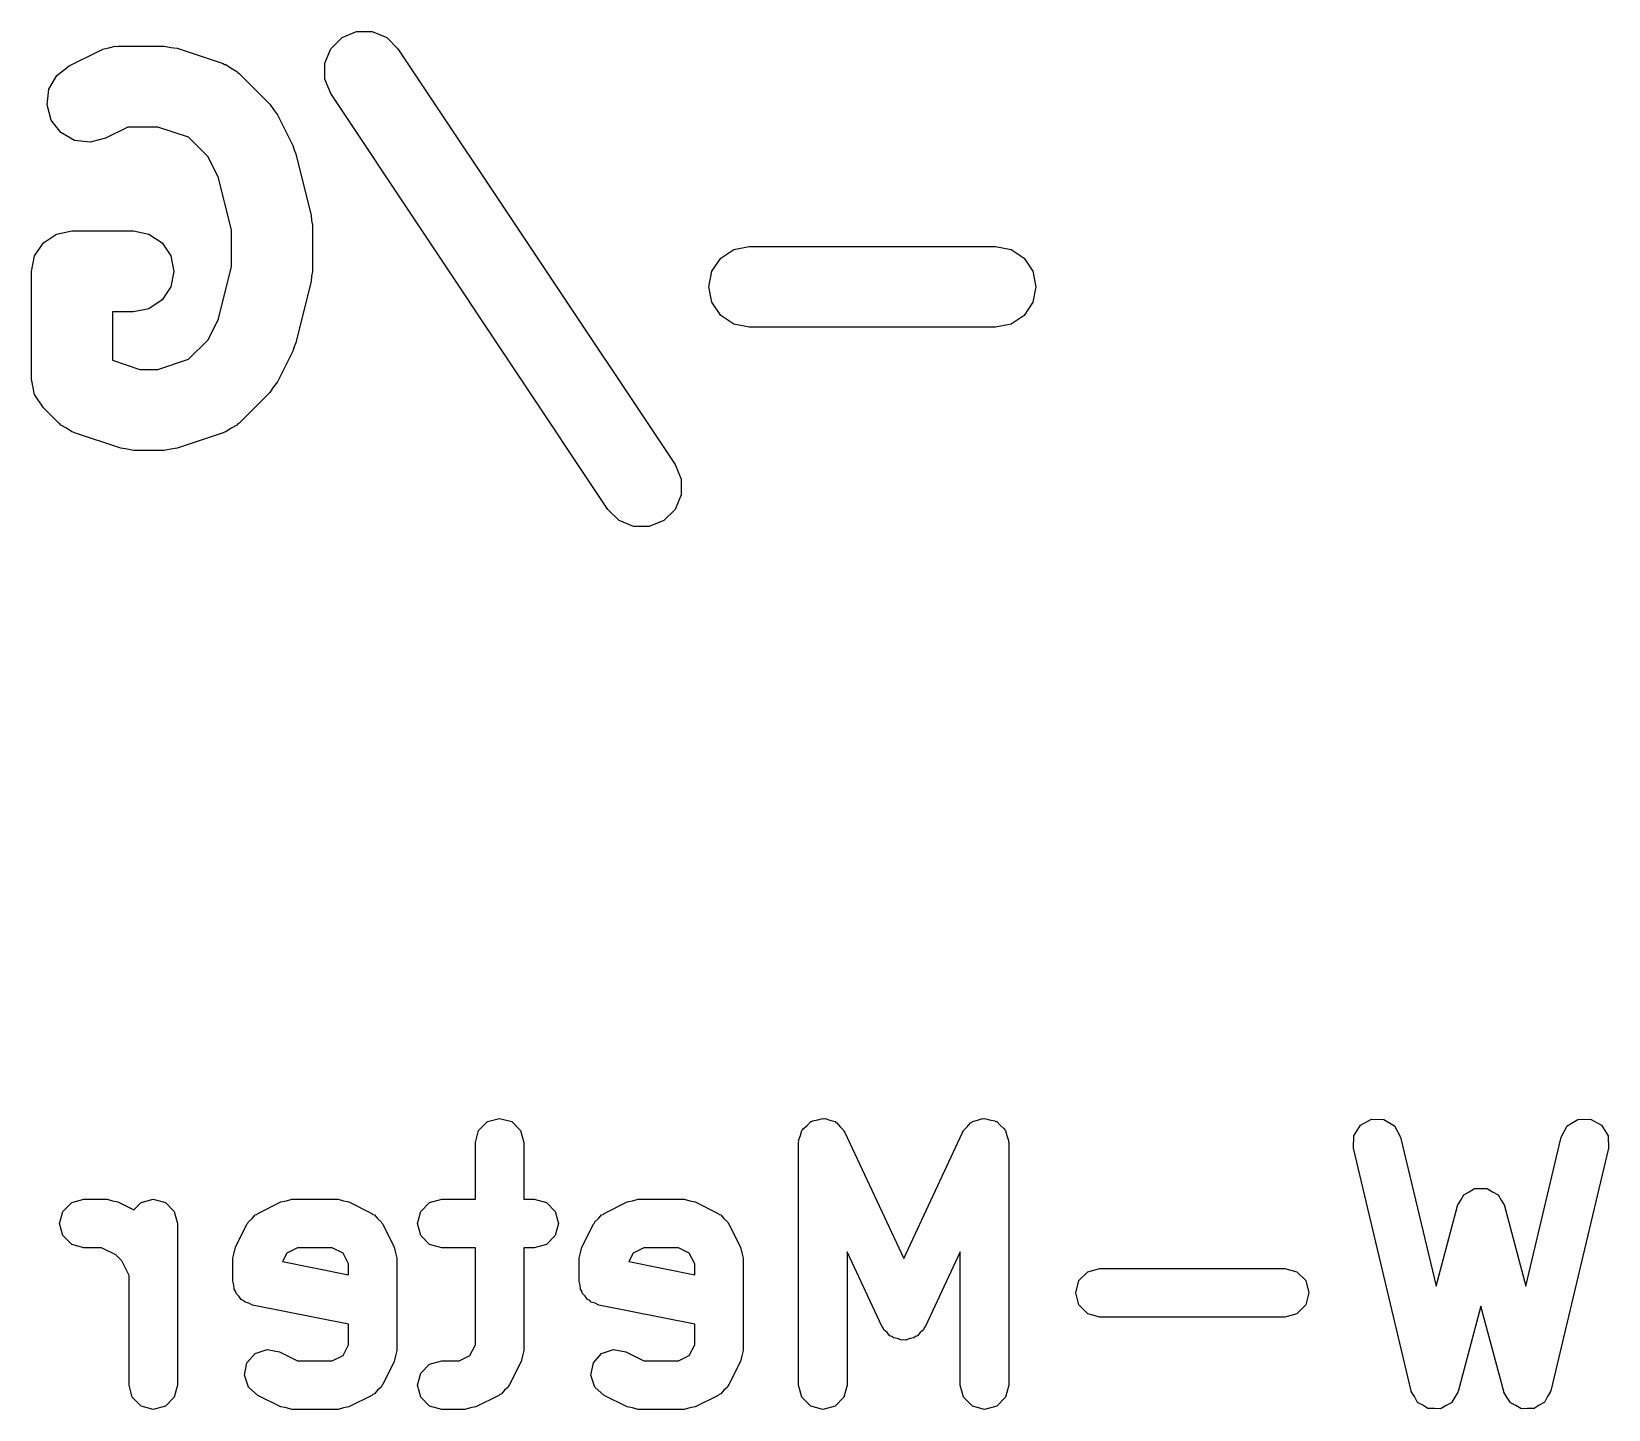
# Model space of a CAD drawing. Extents: x 10 to 287, y -200 to -10.
# Drawn here: x 108.96 to 118.72, y -82.17 to -73.64 of the extents above; entities that cross this region are included whole.
import ezdxf

# ---------------------------------------------------------------- set-up
doc = ezdxf.new("R2010")
doc.units = 0
doc.layers.add('BLACK', color=7, linetype='CONTINUOUS')

msp = doc.modelspace()

# ---------------------------------------------------------------- linework, layer by layer
at = {"layer": 'BLACK', "linetype": 'CONTINUOUS'}
for p, q in [((110.884, -73.6815), (110.974, -73.6443)), ((110.974, -73.6443), (111.071, -73.6444)), ((111.071, -73.6444), (111.161, -73.6818)), ((109.395, -73.7588), (109.403, -73.7538)), ((109.403, -73.7538), (109.442, -73.746)), ((109.442, -73.746), (109.481, -73.7354)), ((109.481, -73.7354), (109.49, -73.7365)), ((109.49, -73.7365), (109.499, -73.7348)), ((109.499, -73.7348), (109.784, -73.7348)), ((109.784, -73.7348), (109.824, -73.7426)), ((109.824, -73.7426), (109.863, -73.7476)), ((109.863, -73.7476), (110.149, -73.8428)), ((110.777, -73.8405), (110.815, -73.7504)), ((110.815, -73.7504), (110.884, -73.6815)), ((111.161, -73.6818), (111.23, -73.7508)), ((111.23, -73.7508), (112.945, -76.3223)), ((109.196, -73.8564), (109.387, -73.7612)), ((109.387, -73.7612), (109.395, -73.7588)), ((110.149, -73.8428), (110.157, -73.8473)), ((110.157, -73.8473), (110.166, -73.849)), ((110.166, -73.849), (110.199, -73.8713)), ((110.777, -73.938), (110.777, -73.8405)), ((109.071, -74.0009), (109.119, -73.9162)), ((109.119, -73.9162), (109.196, -73.8564)), ((110.199, -73.8713), (110.234, -73.8911)), ((110.234, -73.8911), (110.239, -73.8982)), ((110.239, -73.8982), (110.247, -73.9032)), ((110.247, -73.9032), (110.437, -74.0937)), ((110.814, -74.0282), (110.777, -73.938)), ((109.059, -74.0977), (109.071, -74.0009)), ((112.529, -76.5996), (110.814, -74.0282)), ((109.084, -74.1918), (109.059, -74.0977)), ((110.437, -74.0937), (110.46, -74.127)), ((110.46, -74.127), (110.484, -74.1587)), ((109.144, -74.2689), (109.084, -74.1918)), ((109.558, -74.2348), (109.42, -74.3036)), ((109.744, -74.2348), (109.558, -74.2348)), ((109.935, -74.2985), (109.744, -74.2348)), ((110.484, -74.1587), (110.579, -74.3491)), ((109.229, -74.3172), (109.144, -74.2689)), ((109.326, -74.3294), (109.229, -74.3172)), ((109.42, -74.3036), (109.326, -74.3294)), ((110.055, -74.4186), (109.935, -74.2985)), ((110.12, -74.5482), (110.055, -74.4186)), ((110.579, -74.3491), (110.587, -74.3756)), ((110.587, -74.3756), (110.598, -74.4003)), ((110.598, -74.4003), (110.693, -74.7813)), ((110.201, -74.8727), (110.12, -74.5482)), ((110.693, -74.7813), (110.695, -74.8119)), ((110.695, -74.8119), (110.701, -74.8419)), ((109.036, -74.9508), (109.117, -74.8966)), ((109.117, -74.8966), (109.213, -74.8776)), ((109.213, -74.8776), (109.594, -74.8776)), ((109.594, -74.8776), (109.689, -74.8966)), ((109.689, -74.8966), (109.771, -74.9508)), ((110.201, -75.0968), (110.201, -74.8727)), ((110.701, -74.8419), (110.701, -75.1276)), ((108.982, -75.0319), (109.036, -74.9508)), ((109.771, -74.9508), (109.825, -75.0319)), ((113.227, -75.0461), (113.308, -74.9919)), ((113.308, -74.9919), (113.403, -74.9729)), ((113.403, -74.9729), (114.927, -74.9729)), ((114.927, -74.9729), (115.023, -74.9919)), ((115.023, -74.9919), (115.104, -75.0461)), ((108.963, -75.1276), (108.982, -75.0319)), ((109.825, -75.0319), (109.844, -75.1276)), ((110.12, -75.4213), (110.201, -75.0968)), ((113.172, -75.1272), (113.227, -75.0461)), ((115.104, -75.0461), (115.158, -75.1272)), ((108.963, -75.7943), (108.963, -75.1276)), ((109.844, -75.1276), (109.825, -75.2233)), ((110.693, -75.1883), (110.598, -75.5692)), ((110.695, -75.1577), (110.693, -75.1883)), ((110.701, -75.1276), (110.695, -75.1577)), ((113.153, -75.2229), (113.172, -75.1272)), ((115.158, -75.1272), (115.177, -75.2229)), ((109.771, -75.3044), (109.689, -75.3586)), ((109.825, -75.2233), (109.771, -75.3044)), ((113.172, -75.3185), (113.153, -75.2229)), ((115.177, -75.2229), (115.158, -75.3185)), ((109.594, -75.3776), (109.463, -75.3776)), ((109.463, -75.3776), (109.463, -75.6776)), ((109.689, -75.3586), (109.594, -75.3776)), ((113.227, -75.3996), (113.172, -75.3185)), ((113.308, -75.4538), (113.227, -75.3996)), ((115.104, -75.3996), (115.023, -75.4538)), ((115.158, -75.3185), (115.104, -75.3996)), ((110.055, -75.551), (110.12, -75.4213)), ((113.403, -75.4729), (113.308, -75.4538)), ((114.927, -75.4729), (113.403, -75.4729)), ((115.023, -75.4538), (114.927, -75.4729)), ((109.935, -75.671), (110.055, -75.551)), ((110.587, -75.594), (110.579, -75.6204)), ((110.598, -75.5692), (110.587, -75.594)), ((109.463, -75.6776), (109.634, -75.7348)), ((109.744, -75.7348), (109.935, -75.671)), ((110.579, -75.6204), (110.484, -75.8109)), ((108.982, -75.89), (108.963, -75.7943)), ((109.634, -75.7348), (109.744, -75.7348)), ((109.036, -75.9711), (108.982, -75.89)), ((110.437, -75.8758), (110.247, -76.0663)), ((110.46, -75.8425), (110.437, -75.8758)), ((110.484, -75.8109), (110.46, -75.8425)), ((109.131, -76.0663), (109.036, -75.9711)), ((109.139, -76.0713), (109.131, -76.0663)), ((109.144, -76.0784), (109.139, -76.0713)), ((109.179, -76.0982), (109.144, -76.0784)), ((110.234, -76.0784), (110.199, -76.0982)), ((110.239, -76.0713), (110.234, -76.0784)), ((110.247, -76.0663), (110.239, -76.0713)), ((109.212, -76.1205), (109.179, -76.0982)), ((109.221, -76.1222), (109.212, -76.1205)), ((109.229, -76.1267), (109.221, -76.1222)), ((109.515, -76.2219), (109.229, -76.1267)), ((110.149, -76.1267), (109.863, -76.2219)), ((110.157, -76.1222), (110.149, -76.1267)), ((110.166, -76.1205), (110.157, -76.1222)), ((110.199, -76.0982), (110.166, -76.1205)), ((109.555, -76.2269), (109.515, -76.2219)), ((109.594, -76.2348), (109.555, -76.2269)), ((109.784, -76.2348), (109.594, -76.2348)), ((109.824, -76.2269), (109.784, -76.2348)), ((109.863, -76.2219), (109.824, -76.2269)), ((112.945, -76.3223), (112.982, -76.4124)), ((112.982, -76.4124), (112.982, -76.51)), ((112.982, -76.51), (112.944, -76.6001)), ((112.598, -76.6687), (112.529, -76.5996)), ((112.688, -76.7061), (112.598, -76.6687)), ((112.875, -76.669), (112.785, -76.7062)), ((112.944, -76.6001), (112.875, -76.669)), ((112.785, -76.7062), (112.688, -76.7061)), ((111.729, -80.4411), (111.784, -80.3862)), ((111.784, -80.3862), (111.859, -80.3661)), ((111.859, -80.3661), (111.934, -80.3862)), ((111.934, -80.3862), (111.988, -80.4411)), ((113.761, -80.4092), (113.784, -80.3862)), ((113.784, -80.3862), (113.79, -80.3844)), ((113.79, -80.3844), (113.795, -80.3801)), ((113.795, -80.3801), (113.827, -80.3745)), ((113.827, -80.3745), (113.859, -80.3661)), ((113.859, -80.3661), (113.865, -80.3678)), ((113.865, -80.3678), (113.872, -80.3666)), ((113.872, -80.3666), (113.902, -80.3777)), ((113.902, -80.3777), (113.934, -80.3862)), ((113.934, -80.3862), (113.938, -80.3909)), ((114.779, -80.3909), (114.784, -80.3862)), ((114.784, -80.3862), (114.815, -80.3778)), ((114.815, -80.3778), (114.846, -80.3666)), ((114.846, -80.3666), (114.852, -80.3678)), ((114.852, -80.3678), (114.859, -80.3661)), ((114.859, -80.3661), (114.89, -80.3745)), ((114.89, -80.3745), (114.922, -80.3801)), ((114.922, -80.3801), (114.927, -80.3844)), ((114.927, -80.3844), (114.934, -80.3862)), ((114.934, -80.3862), (114.957, -80.4092)), ((117.184, -80.4071), (117.252, -80.3701)), ((117.252, -80.3701), (117.33, -80.3723)), ((117.33, -80.3723), (117.396, -80.413)), ((118.464, -80.413), (118.53, -80.3723)), ((118.53, -80.3723), (118.608, -80.3701)), ((118.608, -80.3701), (118.676, -80.4071)), ((111.709, -80.5161), (111.729, -80.4411)), ((111.988, -80.4411), (112.009, -80.5161)), ((113.709, -80.503), (113.72, -80.4725)), ((113.72, -80.4725), (113.729, -80.4411)), ((113.729, -80.4411), (113.733, -80.4363)), ((113.733, -80.4363), (113.736, -80.4301)), ((113.736, -80.4301), (113.761, -80.4092)), ((113.938, -80.3909), (113.945, -80.3932)), ((113.945, -80.3932), (113.965, -80.4181)), ((113.965, -80.4181), (113.988, -80.4411)), ((113.988, -80.4411), (113.99, -80.4475)), ((113.99, -80.4475), (113.994, -80.4526)), ((113.994, -80.4526), (114.359, -81.2328)), ((114.359, -81.2328), (114.723, -80.4526)), ((114.723, -80.4526), (114.727, -80.4475)), ((114.727, -80.4475), (114.729, -80.4411)), ((114.729, -80.4411), (114.752, -80.4181)), ((114.752, -80.4181), (114.773, -80.3932)), ((114.773, -80.3932), (114.779, -80.3909)), ((114.957, -80.4092), (114.981, -80.4301)), ((114.981, -80.4301), (114.984, -80.4363)), ((114.984, -80.4363), (114.988, -80.4411)), ((114.988, -80.4411), (114.997, -80.4725)), ((114.997, -80.4725), (115.008, -80.503)), ((117.141, -80.5508), (117.143, -80.4732)), ((117.143, -80.4732), (117.184, -80.4071)), ((117.396, -80.413), (117.433, -80.4813)), ((117.433, -80.4813), (117.653, -81.403)), ((118.207, -81.403), (118.427, -80.4813)), ((118.427, -80.4813), (118.464, -80.413)), ((118.676, -80.4071), (118.717, -80.4732)), ((118.717, -80.4732), (118.719, -80.5508)), ((111.709, -80.8661), (111.709, -80.5161)), ((112.009, -80.5161), (112.009, -80.8661)), ((113.71, -80.5096), (113.709, -80.503)), ((113.709, -80.5161), (113.71, -80.5096)), ((113.709, -82.0161), (113.709, -80.5161)), ((115.008, -80.503), (115.007, -80.5096)), ((115.007, -80.5096), (115.009, -80.5161)), ((115.009, -80.5161), (115.009, -82.0161)), ((117.498, -82.0508), (117.141, -80.5508)), ((118.719, -80.5508), (118.362, -82.0508)), ((109.212, -80.8862), (109.287, -80.8661)), ((109.287, -80.8661), (109.43, -80.8661)), ((109.43, -80.8661), (109.463, -80.875)), ((109.463, -80.875), (109.497, -80.8819)), ((109.641, -80.8862), (109.716, -80.8661)), ((109.716, -80.8661), (109.791, -80.8862)), ((110.506, -80.8819), (110.54, -80.875)), ((110.54, -80.875), (110.573, -80.8661)), ((110.573, -80.8661), (110.859, -80.8661)), ((110.859, -80.8661), (110.892, -80.875)), ((110.892, -80.875), (110.926, -80.8819)), ((111.426, -80.8862), (111.501, -80.8661)), ((111.501, -80.8661), (111.709, -80.8661)), ((112.009, -80.8661), (112.073, -80.8661)), ((112.073, -80.8661), (112.148, -80.8862)), ((112.649, -80.8819), (112.682, -80.875)), ((112.682, -80.875), (112.716, -80.8661)), ((112.716, -80.8661), (113.001, -80.8661)), ((113.001, -80.8661), (113.035, -80.875)), ((113.035, -80.875), (113.069, -80.8819)), ((117.785, -80.9056), (117.805, -80.8722)), ((117.805, -80.8722), (117.824, -80.8387)), ((117.824, -80.8384), (117.858, -80.8192)), ((117.824, -80.8386), (117.824, -80.8384)), ((117.824, -80.8387), (117.824, -80.8386)), ((117.858, -80.8192), (117.891, -80.7998)), ((117.891, -80.7998), (117.891, -80.7997)), ((117.891, -80.7997), (117.93, -80.7998)), ((117.891, -80.7998), (117.891, -80.7998)), ((117.93, -80.7998), (117.969, -80.7997)), ((117.969, -80.7997), (117.969, -80.7998)), ((117.969, -80.7998), (117.969, -80.7998)), ((117.969, -80.7998), (118.002, -80.8192)), ((118.002, -80.8192), (118.036, -80.8384)), ((118.036, -80.8384), (118.036, -80.8386)), ((118.036, -80.8386), (118.036, -80.8387)), ((118.036, -80.8387), (118.055, -80.8722)), ((118.055, -80.8722), (118.075, -80.9056)), ((109.137, -81.0161), (109.157, -80.9411)), ((109.157, -80.9411), (109.212, -80.8862)), ((109.497, -80.8819), (109.596, -80.9312)), ((109.596, -80.9312), (109.641, -80.8862)), ((109.791, -80.8862), (109.846, -80.9411)), ((109.846, -80.9411), (109.866, -81.0161)), ((110.327, -80.9849), (110.347, -80.9623)), ((110.347, -80.9623), (110.356, -80.9594)), ((110.356, -80.9594), (110.363, -80.9533)), ((110.363, -80.9533), (110.506, -80.8819)), ((110.926, -80.8819), (111.069, -80.9533)), ((111.069, -80.9533), (111.075, -80.9594)), ((111.075, -80.9594), (111.084, -80.9623)), ((111.084, -80.9623), (111.104, -80.9849)), ((111.351, -81.0161), (111.372, -80.9411)), ((111.372, -80.9411), (111.426, -80.8862)), ((112.148, -80.8862), (112.203, -80.9411)), ((112.203, -80.9411), (112.223, -81.0161)), ((112.47, -80.9849), (112.49, -80.9623)), ((112.49, -80.9623), (112.499, -80.9594)), ((112.499, -80.9594), (112.506, -80.9533)), ((112.506, -80.9533), (112.649, -80.8819)), ((113.069, -80.8819), (113.211, -80.9533)), ((113.211, -80.9533), (113.218, -80.9594)), ((113.218, -80.9594), (113.227, -80.9623)), ((113.227, -80.9623), (113.247, -80.9849)), ((117.653, -81.403), (117.785, -80.906)), ((117.785, -80.9058), (117.785, -80.9056)), ((117.785, -80.906), (117.785, -80.9058)), ((118.075, -80.9056), (118.075, -80.9058)), ((118.075, -80.9058), (118.075, -80.906)), ((118.075, -80.906), (118.207, -81.403)), ((109.157, -81.0911), (109.137, -81.0161)), ((109.866, -81.0161), (109.866, -82.0161)), ((110.224, -81.1633), (110.296, -81.0204)), ((110.296, -81.0204), (110.302, -81.0136)), ((110.302, -81.0136), (110.305, -81.0049)), ((110.305, -81.0049), (110.327, -80.9849)), ((111.104, -80.9849), (111.127, -81.0049)), ((111.127, -81.0049), (111.13, -81.0136)), ((111.13, -81.0136), (111.136, -81.0204)), ((111.136, -81.0204), (111.207, -81.1633)), ((111.372, -81.0911), (111.351, -81.0161)), ((112.223, -81.0161), (112.203, -81.0911)), ((112.367, -81.1633), (112.439, -81.0204)), ((112.439, -81.0204), (112.445, -81.0136)), ((112.445, -81.0136), (112.448, -81.0049)), ((112.448, -81.0049), (112.47, -80.9849)), ((113.247, -80.9849), (113.269, -81.0049)), ((113.269, -81.0049), (113.272, -81.0136)), ((113.272, -81.0136), (113.278, -81.0204)), ((113.278, -81.0204), (113.35, -81.1633)), ((109.212, -81.146), (109.157, -81.0911)), ((109.287, -81.1661), (109.212, -81.146)), ((109.395, -81.1661), (109.287, -81.1661)), ((109.484, -81.2108), (109.395, -81.1661)), ((110.217, -81.1971), (110.224, -81.1633)), ((110.608, -81.1661), (110.542, -81.1993)), ((110.823, -81.1661), (110.608, -81.1661)), ((110.89, -81.1993), (110.823, -81.1661)), ((111.207, -81.1633), (111.214, -81.1971)), ((111.426, -81.146), (111.372, -81.0911)), ((111.501, -81.1661), (111.426, -81.146)), ((111.709, -81.1661), (111.501, -81.1661)), ((111.709, -81.7664), (111.709, -81.1661)), ((112.073, -81.1661), (112.009, -81.1661)), ((112.009, -81.1661), (112.009, -81.8018)), ((112.148, -81.146), (112.073, -81.1661)), ((112.203, -81.0911), (112.148, -81.146)), ((112.36, -81.1971), (112.367, -81.1633)), ((112.751, -81.1661), (112.685, -81.1993)), ((112.966, -81.1661), (112.751, -81.1661)), ((113.032, -81.1993), (112.966, -81.1661)), ((113.35, -81.1633), (113.357, -81.1971)), ((109.521, -81.2478), (109.484, -81.2108)), ((109.566, -81.3372), (109.521, -81.2478)), ((110.209, -81.2304), (110.217, -81.1971)), ((110.209, -81.3732), (110.209, -81.2304)), ((110.542, -81.1993), (110.516, -81.2517)), ((110.516, -81.2517), (110.923, -81.3331)), ((110.923, -81.2658), (110.89, -81.1993)), ((110.923, -81.3331), (110.923, -81.2658)), ((111.214, -81.1971), (111.223, -81.2304)), ((111.223, -81.2304), (111.223, -81.8018)), ((112.351, -81.2304), (112.36, -81.1971)), ((112.351, -81.3732), (112.351, -81.2304)), ((112.685, -81.1993), (112.658, -81.2517)), ((112.658, -81.2517), (113.066, -81.3331)), ((113.066, -81.2658), (113.032, -81.1993)), ((113.066, -81.3331), (113.066, -81.2658)), ((113.357, -81.1971), (113.366, -81.2304)), ((113.366, -81.2304), (113.366, -81.8018)), ((114.223, -81.6509), (114.009, -81.1922)), ((114.009, -81.1922), (114.009, -82.0161)), ((114.709, -81.1922), (114.494, -81.6509)), ((114.709, -82.0161), (114.709, -81.1922)), ((109.566, -82.0161), (109.566, -81.3372)), ((115.443, -81.3696), (115.498, -81.3147)), ((115.498, -81.3147), (115.573, -81.2946)), ((115.573, -81.2946), (116.716, -81.2946)), ((116.716, -81.2946), (116.791, -81.3147)), ((116.791, -81.3147), (116.846, -81.3696)), ((110.215, -81.3969), (110.209, -81.3732)), ((110.216, -81.4213), (110.215, -81.3969)), ((110.225, -81.4337), (110.216, -81.4213)), ((110.229, -81.4482), (110.225, -81.4337)), ((110.246, -81.4655), (110.229, -81.4482)), ((112.358, -81.3969), (112.351, -81.3732)), ((112.359, -81.4213), (112.358, -81.3969)), ((112.368, -81.4337), (112.359, -81.4213)), ((112.372, -81.4482), (112.368, -81.4337)), ((112.389, -81.4655), (112.372, -81.4482)), ((115.423, -81.4446), (115.443, -81.3696)), ((115.443, -81.5196), (115.423, -81.4446)), ((116.846, -81.3696), (116.866, -81.4446)), ((116.866, -81.4446), (116.846, -81.5196)), ((110.26, -81.4859), (110.246, -81.4655)), ((110.273, -81.4925), (110.26, -81.4859)), ((110.284, -81.5031), (110.273, -81.4925)), ((110.307, -81.5095), (110.284, -81.5031)), ((110.329, -81.5203), (110.307, -81.5095)), ((110.923, -81.639), (110.329, -81.5203)), ((112.402, -81.4859), (112.389, -81.4655)), ((112.416, -81.4925), (112.402, -81.4859)), ((112.426, -81.5031), (112.416, -81.4925)), ((112.45, -81.5095), (112.426, -81.5031)), ((112.472, -81.5203), (112.45, -81.5095)), ((113.066, -81.639), (112.472, -81.5203)), ((115.498, -81.5745), (115.443, -81.5196)), ((116.846, -81.5196), (116.791, -81.5745)), ((117.93, -81.5268), (117.789, -82.0547)), ((118.071, -82.0547), (117.93, -81.5268)), ((110.923, -81.7664), (110.923, -81.639)), ((113.066, -81.7664), (113.066, -81.639)), ((114.231, -81.6611), (114.223, -81.6509)), ((114.494, -81.6509), (114.486, -81.6611)), ((115.573, -81.5946), (115.498, -81.5745)), ((116.716, -81.5946), (115.573, -81.5946)), ((116.791, -81.5745), (116.716, -81.5946)), ((114.236, -81.6735), (114.231, -81.6611)), ((114.256, -81.6903), (114.236, -81.6735)), ((114.273, -81.7104), (114.256, -81.6903)), ((114.285, -81.7149), (114.273, -81.7104)), ((114.295, -81.7234), (114.285, -81.7149)), ((114.321, -81.728), (114.295, -81.7234)), ((114.346, -81.7369), (114.321, -81.728)), ((114.359, -81.7346), (114.346, -81.7369)), ((114.372, -81.7369), (114.359, -81.7346)), ((114.396, -81.728), (114.372, -81.7369)), ((114.422, -81.7234), (114.396, -81.728)), ((114.432, -81.7149), (114.422, -81.7234)), ((114.445, -81.7104), (114.432, -81.7149)), ((114.461, -81.6903), (114.445, -81.7104)), ((114.481, -81.6735), (114.461, -81.6903)), ((114.486, -81.6611), (114.481, -81.6735)), ((110.296, -81.8776), (110.347, -81.8195)), ((110.347, -81.8195), (110.421, -81.7949)), ((110.421, -81.7949), (110.497, -81.8105)), ((110.497, -81.8105), (110.608, -81.8661)), ((110.823, -81.8661), (110.89, -81.8328)), ((110.89, -81.8328), (110.923, -81.7664)), ((111.214, -81.8351), (111.207, -81.8689)), ((111.223, -81.8018), (111.214, -81.8351)), ((111.609, -81.8661), (111.675, -81.8328)), ((111.675, -81.8328), (111.709, -81.7664)), ((112, -81.8351), (111.993, -81.8689)), ((112.009, -81.8018), (112, -81.8351)), ((112.439, -81.8776), (112.49, -81.8195)), ((112.49, -81.8195), (112.564, -81.7949)), ((112.564, -81.7949), (112.64, -81.8105)), ((112.64, -81.8105), (112.751, -81.8661)), ((112.966, -81.8661), (113.032, -81.8328)), ((113.032, -81.8328), (113.066, -81.7664)), ((113.357, -81.8351), (113.35, -81.8689)), ((113.366, -81.8018), (113.357, -81.8351)), ((110.28, -81.9536), (110.296, -81.8776)), ((110.608, -81.8661), (110.823, -81.8661)), ((111.207, -81.8689), (111.136, -82.0117)), ((111.351, -82.0161), (111.372, -81.9411)), ((111.372, -81.9411), (111.426, -81.8862)), ((111.426, -81.8862), (111.501, -81.8661)), ((111.501, -81.8661), (111.609, -81.8661)), ((111.993, -81.8689), (111.921, -82.0117)), ((112.423, -81.9536), (112.439, -81.8776)), ((112.751, -81.8661), (112.966, -81.8661)), ((113.35, -81.8689), (113.278, -82.0117)), ((109.586, -82.0911), (109.566, -82.0161)), ((109.866, -82.0161), (109.846, -82.0911)), ((110.305, -82.0273), (110.28, -81.9536)), ((110.363, -82.0788), (110.305, -82.0273)), ((111.104, -82.0473), (111.084, -82.0698)), ((111.127, -82.0273), (111.104, -82.0473)), ((111.13, -82.0186), (111.127, -82.0273)), ((111.136, -82.0117), (111.13, -82.0186)), ((111.372, -82.0911), (111.351, -82.0161)), ((111.89, -82.0473), (111.87, -82.0698)), ((111.912, -82.0273), (111.89, -82.0473)), ((111.915, -82.0186), (111.912, -82.0273)), ((111.921, -82.0117), (111.915, -82.0186)), ((112.448, -82.0273), (112.423, -81.9536)), ((112.506, -82.0788), (112.448, -82.0273)), ((113.247, -82.0473), (113.227, -82.0698)), ((113.269, -82.0273), (113.247, -82.0473)), ((113.272, -82.0186), (113.269, -82.0273)), ((113.278, -82.0117), (113.272, -82.0186)), ((113.729, -82.0911), (113.709, -82.0161)), ((114.009, -82.0161), (113.988, -82.0911)), ((114.729, -82.0911), (114.709, -82.0161)), ((115.009, -82.0161), (114.988, -82.0911)), ((109.641, -82.146), (109.586, -82.0911)), ((109.846, -82.0911), (109.791, -82.146)), ((110.506, -82.1502), (110.363, -82.0788)), ((111.069, -82.0788), (110.926, -82.1502)), ((111.075, -82.0727), (111.069, -82.0788)), ((111.084, -82.0698), (111.075, -82.0727)), ((111.426, -82.146), (111.372, -82.0911)), ((111.854, -82.0788), (111.711, -82.1502)), ((111.861, -82.0727), (111.854, -82.0788)), ((111.87, -82.0698), (111.861, -82.0727)), ((112.649, -82.1502), (112.506, -82.0788)), ((113.211, -82.0788), (113.069, -82.1502)), ((113.218, -82.0727), (113.211, -82.0788)), ((113.227, -82.0698), (113.218, -82.0727)), ((113.784, -82.146), (113.729, -82.0911)), ((113.988, -82.0911), (113.934, -82.146)), ((114.784, -82.146), (114.729, -82.0911)), ((114.988, -82.0911), (114.934, -82.146)), ((117.499, -82.0528), (117.498, -82.0508)), ((117.499, -82.0551), (117.499, -82.0528)), ((117.518, -82.0868), (117.499, -82.0551)), ((117.535, -82.1191), (117.518, -82.0868)), ((117.537, -82.1203), (117.535, -82.1191)), ((117.538, -82.1223), (117.537, -82.1203)), ((117.57, -82.1406), (117.538, -82.1223)), ((117.601, -82.1598), (117.57, -82.1406)), ((117.715, -82.1425), (117.683, -82.1609)), ((117.747, -82.1251), (117.715, -82.1425)), ((117.749, -82.1231), (117.747, -82.1251)), ((117.75, -82.122), (117.749, -82.1231)), ((117.769, -82.0902), (117.75, -82.122)), ((117.788, -82.0589), (117.769, -82.0902)), ((117.789, -82.0547), (117.788, -82.0567)), ((117.788, -82.0567), (117.788, -82.0589)), ((118.072, -82.0567), (118.071, -82.0547)), ((118.072, -82.0589), (118.072, -82.0567)), ((118.091, -82.0902), (118.072, -82.0589)), ((118.11, -82.122), (118.091, -82.0902)), ((118.111, -82.1231), (118.11, -82.122)), ((118.113, -82.1251), (118.111, -82.1231)), ((118.145, -82.1425), (118.113, -82.1251)), ((118.177, -82.1609), (118.145, -82.1425)), ((118.29, -82.1406), (118.259, -82.1598)), ((118.322, -82.1223), (118.29, -82.1406)), ((118.323, -82.1203), (118.322, -82.1223)), ((118.325, -82.1191), (118.323, -82.1203)), ((118.342, -82.0868), (118.325, -82.1191)), ((118.361, -82.0551), (118.342, -82.0868)), ((118.362, -82.0508), (118.361, -82.0528)), ((118.361, -82.0528), (118.361, -82.0551)), ((109.716, -82.1661), (109.641, -82.146)), ((109.791, -82.146), (109.716, -82.1661)), ((110.54, -82.1571), (110.506, -82.1502)), ((110.573, -82.1661), (110.54, -82.1571)), ((110.859, -82.1661), (110.573, -82.1661)), ((110.892, -82.1571), (110.859, -82.1661)), ((110.926, -82.1502), (110.892, -82.1571)), ((111.501, -82.1661), (111.426, -82.146)), ((111.644, -82.1661), (111.501, -82.1661)), ((111.678, -82.1571), (111.644, -82.1661)), ((111.711, -82.1502), (111.678, -82.1571)), ((112.682, -82.1571), (112.649, -82.1502)), ((112.716, -82.1661), (112.682, -82.1571)), ((113.001, -82.1661), (112.716, -82.1661)), ((113.035, -82.1571), (113.001, -82.1661)), ((113.069, -82.1502), (113.035, -82.1571)), ((113.859, -82.1661), (113.784, -82.146)), ((113.934, -82.146), (113.859, -82.1661)), ((114.859, -82.1661), (114.784, -82.146)), ((114.934, -82.146), (114.859, -82.1661)), ((117.604, -82.1599), (117.601, -82.1598)), ((117.606, -82.161), (117.604, -82.1599)), ((117.642, -82.161), (117.606, -82.161)), ((117.679, -82.162), (117.642, -82.161)), ((117.681, -82.1609), (117.679, -82.162)), ((117.683, -82.1609), (117.681, -82.1609)), ((118.179, -82.1609), (118.177, -82.1609)), ((118.181, -82.162), (118.179, -82.1609)), ((118.218, -82.161), (118.181, -82.162)), ((118.254, -82.161), (118.218, -82.161)), ((118.256, -82.1599), (118.254, -82.161)), ((118.259, -82.1598), (118.256, -82.1599))]:
    msp.add_line(p, q, dxfattribs=at)

doc.saveas('drawing.dxf')
